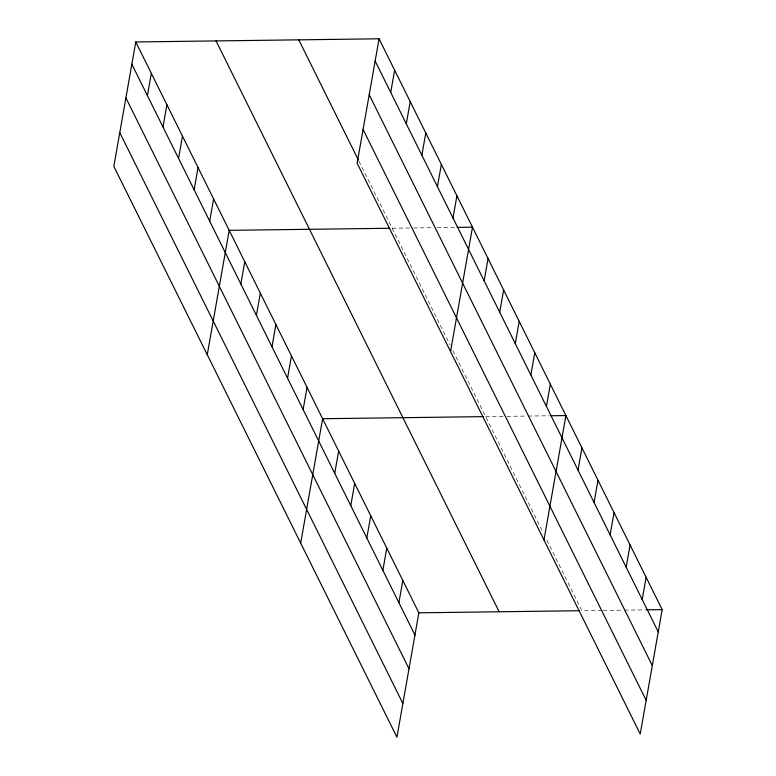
<?xml version="1.0" encoding="UTF-8"?>
<svg xmlns="http://www.w3.org/2000/svg" width="776" height="776" viewBox="0 0 776 776"><rect width="100%" height="100%" fill="white"/><g stroke="black" fill="none" stroke-linecap="round" stroke-linejoin="round"><path stroke-width="0.58" stroke-dasharray="3.88 2.91" d="M392.2 228.222L412.269 227.96M413.453 227.95L432.348 227.707M437.072 227.64L455.958 227.397M485.621 416.605L505.7 416.343M506.873 416.334L525.769 416.082M528.126 416.052L549.379 415.781M601.953 610.44L581.874 610.693L546.052 538.457M603.127 610.421L622.022 610.178M624.379 610.14L645.632 609.868M358.91 161.098L450.187 345.155M452.874 350.568L543.375 533.063"/><path stroke-width="1.16" d="M135.771 41.962L113.829 166.345L396.934 737.2L418.865 612.817L135.771 41.962L379.066 38.8L662.17 609.655L640.229 734.038L357.135 163.183L379.066 38.8M147.411 95.593L151.339 73.361M162.989 126.992L166.908 104.76M178.558 158.391L182.476 136.149M194.126 189.79L198.045 167.548M209.695 221.189L213.613 198.947M207.26 354.729L229.192 230.346L389.833 228.26M240.841 283.977L244.76 261.745M256.41 315.376L260.329 293.134M271.978 346.775L275.897 324.533M287.547 378.174L291.466 355.932M303.115 409.563L307.044 387.331M300.681 543.113L322.612 418.73L483.264 416.634M390.716 92.431L394.635 70.199M334.728 473.311L338.656 451.069M406.285 123.83L410.213 101.598M350.771 505.661L354.69 483.419M421.863 155.229L425.781 132.987M366.815 538.01L370.734 515.768M437.431 186.628L441.35 164.386M382.859 570.36L386.778 548.118M453 218.027L456.918 195.785M398.903 602.71L402.822 580.467M450.555 351.567L472.487 227.184L457.142 227.378M484.137 280.815L488.065 258.583M499.715 312.214L503.634 289.972M515.283 343.613L519.202 321.371M530.852 375.012L534.771 352.77M546.42 406.401L550.339 384.168M543.976 539.95L565.917 415.567L550.562 415.761M578.033 470.149L581.952 447.907M594.077 502.499L597.995 480.257M610.12 534.848L614.039 512.606M626.164 567.198L630.083 544.956M642.198 599.547L646.127 577.305M418.865 612.817L579.517 610.731M646.815 609.849L662.17 609.655M375.147 61.042L658.242 631.887M369.201 94.75L652.306 665.604M363.081 129.476L646.175 700.33M298.779 39.848L358.376 160.021M216.058 40.915L499.152 611.769M131.842 64.204L414.947 635.059M125.906 97.912L409 668.767M119.776 132.638L402.87 703.492"/></g></svg>
